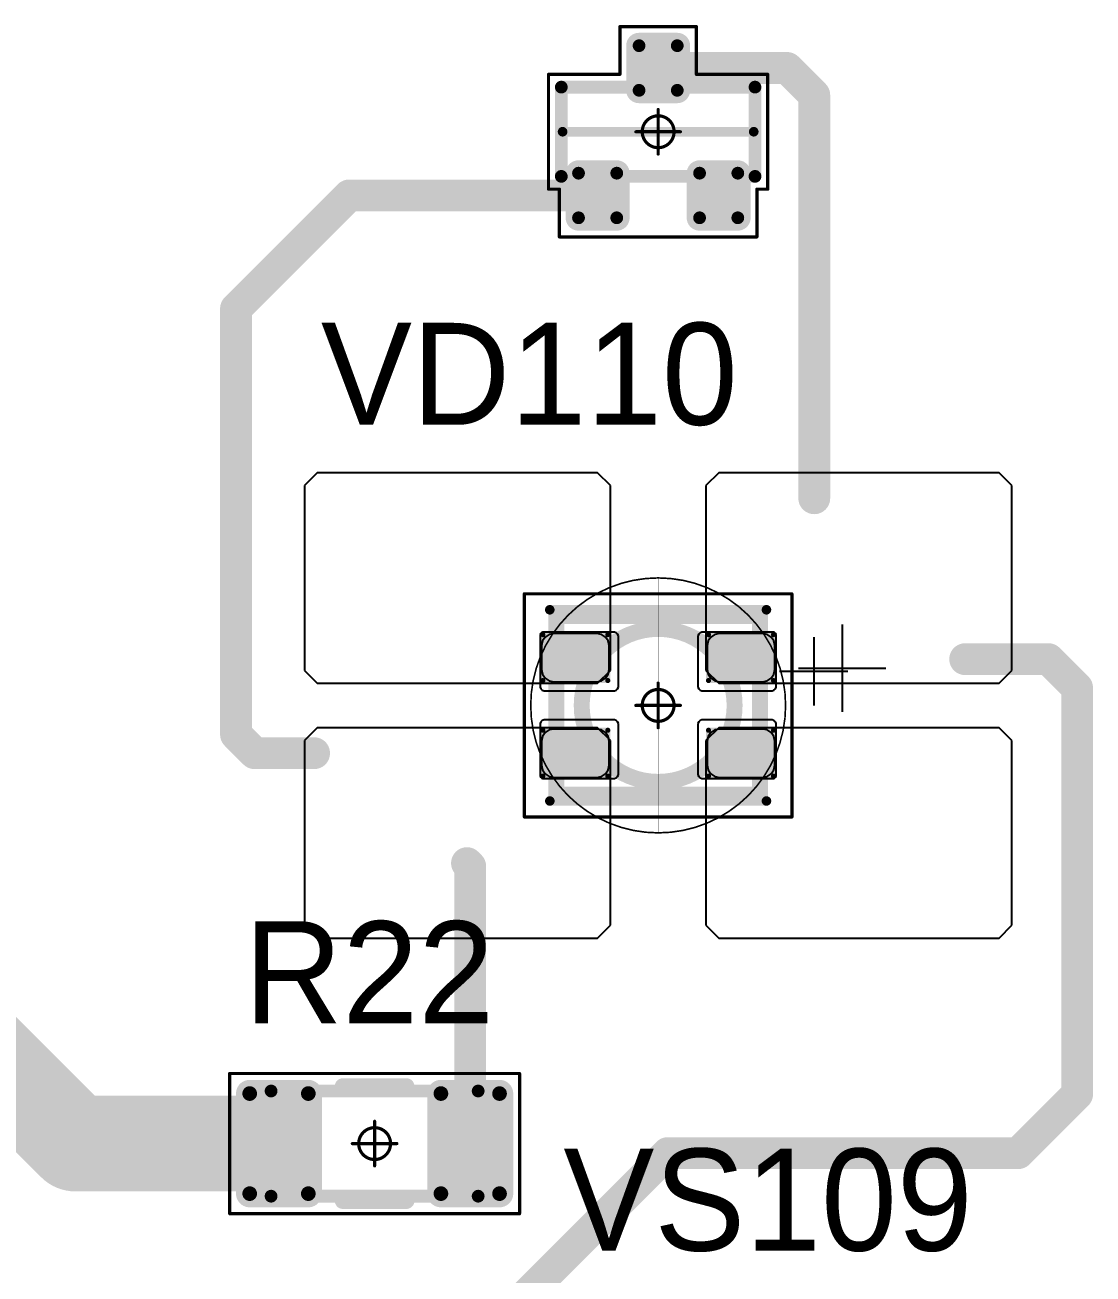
# Model space of a CAD drawing. Header units: millimetres. Extents: x 0 to 400, y 0 to 514.
# Drawn here: x 250.06 to 266.82, y 143.58 to 163.18 of the extents above; entities that cross this region are included whole.
import ezdxf

# ---------------------------------------------------------------- set-up
doc = ezdxf.new("R2010")
doc.units = ezdxf.units.MM
for name, color, linetype in [('Mechanical13', 56, 'Continuous'), ('Mechanical15', 56, 'Continuous'), ('Mechanical2', 216, 'Continuous'), ('TopLayer', 1, 'Continuous'), ('TopOverlay', 2, 'Continuous'), ('TopPaste', 8, 'Continuous'), ('TopSolder', 216, 'Continuous')]:
    doc.layers.add(name, color=color, linetype=linetype)

# ---------------------------------------------------------------- blocks, each defined once
blk = doc.blocks.new('SOT23_72')
at = {"layer": 'Mechanical13', "const_width": 0.2}
for points in [[(-0.7, 1.52), (0.7, 1.52)], [(-0.7, 1.52), (-0.7, -1.52)], [(0.7, 1.52), (0.7, -1.52)], [(-0.7, -1.52), (0.7, -1.52)]]:
    blk.add_lwpolyline(points, dxfattribs=at)
at = {"layer": 'Mechanical13', "const_width": 0.1}
for points in [[(-0.75, 1.52, 1), (-0.65, 1.52, 1)], [(-0.75, 1.52, 1), (-0.65, 1.52, 1)], [(0.65, 1.52, 1), (0.75, 1.52, 1)], [(0.65, 1.52, 1), (0.75, 1.52, 1)], [(-0.75, -1.52, 1), (-0.65, -1.52, 1)], [(-0.75, -1.52, 1), (-0.65, -1.52, 1)], [(0.65, -1.52, 1), (0.75, -1.52, 1)], [(0.65, -1.52, 1), (0.75, -1.52, 1)]]:
    blk.add_lwpolyline(points, format="xyb", close=True, dxfattribs=at)
at = {"layer": 'Mechanical15', "const_width": 0.05}
for points in [[(-1.65, 1.55), (-1.65, -1.55)], [(-1.65, 1.55), (-0.9, 1.55)], [(-0.9, 1.72), (-0.9, 1.55)], [(-0.9, 1.72), (0.9, 1.72)], [(0.9, 1.72), (0.9, 0.6)], [(0.9, 0.6), (1.65, 0.6)], [(1.65, 0.6), (1.65, -0.6)], [(0, 0.35), (0, -0.35)], [(-0.35, 0), (0.35, 0)], [(0.9, -0.6), (1.65, -0.6)], [(0.9, -0.6), (0.9, -1.72)], [(-1.65, -1.55), (-0.9, -1.55)], [(-0.9, -1.55), (-0.9, -1.72)], [(-0.9, -1.72), (0.9, -1.72)]]:
    blk.add_lwpolyline(points, dxfattribs=at)
at = {"layer": 'Mechanical15'}
for points, const_width in [([(-1.662, 1.55, 1), (-1.637, 1.55, 1)], 0.025), ([(-1.662, 1.55, 1), (-1.637, 1.55, 1)], 0.025), ([(-0.913, 1.72, 1), (-0.888, 1.72, 1)], 0.025), ([(-0.913, 1.72, 1), (-0.888, 1.72, 1)], 0.025), ([(-0.913, 1.55, 1), (-0.888, 1.55, 1)], 0.025), ([(-0.913, 1.55, 1), (-0.888, 1.55, 1)], 0.025), ([(0.888, 1.72, 1), (0.913, 1.72, 1)], 0.025), ([(0.888, 1.72, 1), (0.913, 1.72, 1)], 0.025), ([(0.888, 0.6, 1), (0.913, 0.6, 1)], 0.025), ([(0.888, 0.6, 1), (0.913, 0.6, 1)], 0.025), ([(1.637, 0.6, 1), (1.662, 0.6, 1)], 0.025), ([(1.637, 0.6, 1), (1.662, 0.6, 1)], 0.025), ([(0.25, 0, 1), (-0.25, 0, 1)], 0.05), ([(-0.012, 0.35, 1), (0.012, 0.35, 1)], 0.025), ([(-0.362, 0, 1), (-0.337, 0, 1)], 0.025), ([(-0.262, 0, 1), (-0.238, 0, 1)], 0.025), ([(0.238, 0, 1), (0.262, 0, 1)], 0.025), ([(0.337, 0, 1), (0.362, 0, 1)], 0.025), ([(-0.012, -0.35, 1), (0.012, -0.35, 1)], 0.025), ([(0.888, -0.6, 1), (0.913, -0.6, 1)], 0.025), ([(0.888, -0.6, 1), (0.913, -0.6, 1)], 0.025), ([(1.637, -0.6, 1), (1.662, -0.6, 1)], 0.025), ([(1.637, -0.6, 1), (1.662, -0.6, 1)], 0.025), ([(-1.662, -1.55, 1), (-1.637, -1.55, 1)], 0.025), ([(-1.662, -1.55, 1), (-1.637, -1.55, 1)], 0.025), ([(-0.913, -1.55, 1), (-0.888, -1.55, 1)], 0.025), ([(-0.913, -1.55, 1), (-0.888, -1.55, 1)], 0.025), ([(-0.913, -1.72, 1), (-0.888, -1.72, 1)], 0.025), ([(-0.913, -1.72, 1), (-0.888, -1.72, 1)], 0.025), ([(0.888, -1.72, 1), (0.913, -1.72, 1)], 0.025), ([(0.888, -1.72, 1), (0.913, -1.72, 1)], 0.025)]:
    blk.add_lwpolyline(points, format="xyb", close=True, dxfattribs=dict(at, const_width=const_width))
at = {"layer": 'TopLayer', "const_width": 0.1}
for points in [[(-1.4, 1.25, 1), (-1.3, 1.25, 1)], [(-0.7, 1.25, 1), (-0.6, 1.25, 1)], [(-1.4, 0.65, 1), (-1.3, 0.65, 1)], [(-0.7, 0.65, 1), (-0.6, 0.65, 1)], [(0.6, 0.3, 1), (0.7, 0.3, 1)], [(1.3, 0.3, 1), (1.4, 0.3, 1)], [(0.6, -0.3, 1), (0.7, -0.3, 1)], [(1.3, -0.3, 1), (1.4, -0.3, 1)], [(-1.4, -0.65, 1), (-1.3, -0.65, 1)], [(-0.7, -0.65, 1), (-0.6, -0.65, 1)], [(-1.4, -1.25, 1), (-1.3, -1.25, 1)], [(-0.7, -1.25, 1), (-0.6, -1.25, 1)]]:
    blk.add_lwpolyline(points, format="xyb", close=True, dxfattribs=at)
at = {"layer": 'TopLayer'}
for points in [[(-1.45, 1.25), (-1.45, 0.65), (-0.55, 1.25), (-0.55, 0.65)], [(-1.35, 1.35), (-1.35, 0.55), (-0.65, 1.35), (-0.65, 0.55)], [(0.65, 0.4), (0.65, -0.4), (1.35, 0.4), (1.35, -0.4)], [(0.55, 0.3), (0.55, -0.3), (1.45, 0.3), (1.45, -0.3)], [(-1.35, -0.55), (-1.35, -1.35), (-0.65, -0.55), (-0.65, -1.35)], [(-1.45, -0.65), (-1.45, -1.25), (-0.55, -0.65), (-0.55, -1.25)]]:
    blk.add_solid(points, dxfattribs=at)
at = {"layer": 'TopOverlay', "const_width": 0.15}
blk.add_lwpolyline([(0, 1.5), (0, -1.5)], dxfattribs=at)
at = {"layer": 'TopOverlay', "const_width": 0.075}
for points in [[(-0.038, 1.5, 1), (0.038, 1.5, 1)], [(-0.038, -1.5, 1), (0.038, -1.5, 1)]]:
    blk.add_lwpolyline(points, format="xyb", close=True, dxfattribs=at)
at = {"layer": 'TopPaste', "const_width": 0.075}
for points in [[(-1.387, 1.25, 1), (-1.313, 1.25, 1)], [(-0.687, 1.25, 1), (-0.613, 1.25, 1)], [(-1.387, 0.65, 1), (-1.313, 0.65, 1)], [(-0.687, 0.65, 1), (-0.613, 0.65, 1)], [(0.613, 0.3, 1), (0.687, 0.3, 1)], [(1.313, 0.3, 1), (1.387, 0.3, 1)], [(0.613, -0.3, 1), (0.687, -0.3, 1)], [(1.313, -0.3, 1), (1.387, -0.3, 1)], [(-1.387, -0.65, 1), (-1.313, -0.65, 1)], [(-0.687, -0.65, 1), (-0.613, -0.65, 1)], [(-1.387, -1.25, 1), (-1.313, -1.25, 1)], [(-0.687, -1.25, 1), (-0.613, -1.25, 1)]]:
    blk.add_lwpolyline(points, format="xyb", close=True, dxfattribs=at)
at = {"layer": 'TopPaste'}
for points in [[(-1.425, 1.25), (-1.425, 0.65), (-0.575, 1.25), (-0.575, 0.65)], [(-1.35, 1.325), (-1.35, 0.575), (-0.65, 1.325), (-0.65, 0.575)], [(0.575, 0.3), (0.575, -0.3), (1.425, 0.3), (1.425, -0.3)], [(0.65, 0.375), (0.65, -0.375), (1.35, 0.375), (1.35, -0.375)], [(-1.35, -0.575), (-1.35, -1.325), (-0.65, -0.575), (-0.65, -1.325)], [(-1.425, -0.65), (-1.425, -1.25), (-0.575, -0.65), (-0.575, -1.25)]]:
    blk.add_solid(points, dxfattribs=at)
at = {"layer": 'TopSolder', "const_width": 0.202}
for points in [[(-1.451, 1.25, 1), (-1.249, 1.25, 1)], [(-0.751, 1.25, 1), (-0.549, 1.25, 1)], [(-1.451, 0.65, 1), (-1.249, 0.65, 1)], [(-0.751, 0.65, 1), (-0.549, 0.65, 1)], [(0.549, 0.3, 1), (0.751, 0.3, 1)], [(1.249, 0.3, 1), (1.451, 0.3, 1)], [(0.549, -0.3, 1), (0.751, -0.3, 1)], [(1.249, -0.3, 1), (1.451, -0.3, 1)], [(-1.451, -0.65, 1), (-1.249, -0.65, 1)], [(-0.751, -0.65, 1), (-0.549, -0.65, 1)], [(-1.451, -1.25, 1), (-1.249, -1.25, 1)], [(-0.751, -1.25, 1), (-0.549, -1.25, 1)]]:
    blk.add_lwpolyline(points, format="xyb", close=True, dxfattribs=at)
at = {"layer": 'TopSolder'}
for points in [[(-1.35, 1.452), (-1.35, 0.448), (-0.65, 1.452), (-0.65, 0.448)], [(-1.552, 1.25), (-1.552, 0.65), (-0.448, 1.25), (-0.448, 0.65)], [(0.65, 0.502), (0.65, -0.502), (1.35, 0.502), (1.35, -0.502)], [(0.448, 0.3), (0.448, -0.3), (1.552, 0.3), (1.552, -0.3)], [(-1.35, -0.448), (-1.35, -1.452), (-0.65, -0.448), (-0.65, -1.452)], [(-1.552, -0.65), (-1.552, -1.25), (-0.448, -0.65), (-0.448, -1.25)]]:
    blk.add_solid(points, dxfattribs=at)
blk = doc.blocks.new('E65F_245')
at = {"layer": 'Mechanical13'}
for p, q in [((2.441, 1.071), (2.441, 0)), ((1.905, 0.536), (2.976, 0.536))]:
    blk.add_line(p, q, dxfattribs=at)
at = {"layer": 'Mechanical13', "const_width": 0.25}
for points in [[(-1.6, -1.4), (-1.6, 1.4)], [(-1.6, 1.4), (1.6, 1.4)], [(1.6, -1.4), (1.6, 1.4)], [(-1.6, -1.4), (1.6, -1.4)]]:
    blk.add_lwpolyline(points, dxfattribs=at)
at = {"layer": 'Mechanical13'}
for points, const_width in [([(-1.663, 1.4, 1), (-1.538, 1.4, 1)], 0.125), ([(-1.663, 1.4, 1), (-1.538, 1.4, 1)], 0.125), ([(1.537, 1.4, 1), (1.662, 1.4, 1)], 0.125), ([(1.537, 1.4, 1), (1.662, 1.4, 1)], 0.125), ([(1.2, 0, 1), (-1.2, 0, 1)], 0.25), ([(-1.263, 0, 1), (-1.138, 0, 1)], 0.125), ([(1.137, 0, 1), (1.262, 0, 1)], 0.125), ([(-1.663, -1.4, 1), (-1.538, -1.4, 1)], 0.125), ([(-1.663, -1.4, 1), (-1.538, -1.4, 1)], 0.125), ([(1.537, -1.4, 1), (1.662, -1.4, 1)], 0.125), ([(1.537, -1.4, 1), (1.662, -1.4, 1)], 0.125)]:
    blk.add_lwpolyline(points, format="xyb", close=True, dxfattribs=dict(at, const_width=const_width))
at = {"layer": 'Mechanical15', "const_width": 0.05}
for points in [[(-2.1, 1.75), (2.1, 1.75)], [(-2.1, -1.75), (-2.1, 1.75)], [(2.1, -1.75), (2.1, 1.75)], [(0, -0.35), (0, 0.35)], [(0, -0.35), (0, 0.35)], [(-0.35, 0), (0.35, 0)], [(-0.35, 0), (0.35, 0)], [(-2.1, -1.75), (2.1, -1.75)]]:
    blk.add_lwpolyline(points, dxfattribs=at)
at = {"layer": 'Mechanical15'}
for points, const_width in [([(-2.113, 1.75, 1), (-2.088, 1.75, 1)], 0.025), ([(-2.113, 1.75, 1), (-2.088, 1.75, 1)], 0.025), ([(2.087, 1.75, 1), (2.112, 1.75, 1)], 0.025), ([(2.087, 1.75, 1), (2.112, 1.75, 1)], 0.025), ([(0.25, 0, 1), (-0.25, 0, 1)], 0.05), ([(0.25, 0, 1), (-0.25, 0, 1)], 0.05), ([(-0.013, 0.35, 1), (0.012, 0.35, 1)], 0.025), ([(-0.013, 0.35, 1), (0.012, 0.35, 1)], 0.025), ([(-0.363, 0, 1), (-0.338, 0, 1)], 0.025), ([(-0.363, 0, 1), (-0.338, 0, 1)], 0.025), ([(-0.263, 0, 1), (-0.238, 0, 1)], 0.025), ([(-0.263, 0, 1), (-0.238, 0, 1)], 0.025), ([(0.237, 0, 1), (0.262, 0, 1)], 0.025), ([(0.237, 0, 1), (0.262, 0, 1)], 0.025), ([(0.337, 0, 1), (0.362, 0, 1)], 0.025), ([(0.337, 0, 1), (0.362, 0, 1)], 0.025), ([(-0.013, -0.35, 1), (0.012, -0.35, 1)], 0.025), ([(-0.013, -0.35, 1), (0.012, -0.35, 1)], 0.025), ([(-2.113, -1.75, 1), (-2.088, -1.75, 1)], 0.025), ([(-2.113, -1.75, 1), (-2.088, -1.75, 1)], 0.025), ([(2.087, -1.75, 1), (2.112, -1.75, 1)], 0.025), ([(2.087, -1.75, 1), (2.112, -1.75, 1)], 0.025)]:
    blk.add_lwpolyline(points, format="xyb", close=True, dxfattribs=dict(at, const_width=const_width))
at = {"layer": 'TopLayer'}
for p, q in [((-5.35, 3.65), (-5.55, 3.45)), ((-0.95, 3.65), (-5.35, 3.65)), ((-5.35, 3.65), (-5.35, 3.65)), ((-0.75, 3.45), (-0.95, 3.65)), ((0.95, 3.65), (0.75, 3.45)), ((5.35, 3.65), (0.95, 3.65)), ((0.95, 3.65), (0.95, 3.65)), ((5.55, 3.45), (5.35, 3.65)), ((-5.55, 3.45), (-5.55, 3.45)), ((-5.55, 3.45), (-5.55, 0.55)), ((-0.75, 0.55), (-0.75, 3.45)), ((0.75, 3.45), (0.75, 3.45)), ((0.75, 3.45), (0.75, 0.55)), ((5.55, 0.55), (5.55, 3.45)), ((-5.55, 0.55), (-5.35, 0.35)), ((-0.95, 0.35), (-0.75, 0.55)), ((0.75, 0.55), (0.95, 0.35)), ((5.35, 0.35), (5.55, 0.55)), ((-5.35, 0.35), (-0.95, 0.35)), ((0.95, 0.35), (5.35, 0.35)), ((-5.35, -0.35), (-5.55, -0.55)), ((-0.95, -0.35), (-5.35, -0.35)), ((-5.35, -0.35), (-5.35, -0.35)), ((-0.75, -0.55), (-0.95, -0.35)), ((0.95, -0.35), (0.75, -0.55)), ((5.35, -0.35), (0.95, -0.35)), ((0.95, -0.35), (0.95, -0.35)), ((5.55, -0.55), (5.35, -0.35)), ((-5.55, -0.55), (-5.55, -0.55)), ((-5.55, -0.55), (-5.55, -3.45)), ((-0.75, -3.45), (-0.75, -0.55)), ((0.75, -0.55), (0.75, -0.55)), ((0.75, -0.55), (0.75, -3.45)), ((5.55, -3.45), (5.55, -0.55)), ((-5.55, -3.45), (-5.35, -3.65)), ((-0.95, -3.65), (-0.75, -3.45)), ((0.75, -3.45), (0.95, -3.65)), ((5.35, -3.65), (5.55, -3.45)), ((-5.35, -3.65), (-0.95, -3.65)), ((0.95, -3.65), (5.35, -3.65))]:
    blk.add_line(p, q, dxfattribs=at)
at = {"layer": 'TopLayer', "const_width": 0.04}
for points in [[(-1.83, 1.11, 1), (-1.79, 1.11, 1)], [(-0.81, 1.11, 1), (-0.77, 1.11, 1)], [(0.77, 1.11, 1), (0.81, 1.11, 1)], [(1.79, 1.11, 1), (1.83, 1.11, 1)], [(-1.83, 0.39, 1), (-1.79, 0.39, 1)], [(-0.81, 0.39, 1), (-0.77, 0.39, 1)], [(0.77, 0.39, 1), (0.81, 0.39, 1)], [(1.79, 0.39, 1), (1.83, 0.39, 1)], [(-1.83, -0.39, 1), (-1.79, -0.39, 1)], [(-0.81, -0.39, 1), (-0.77, -0.39, 1)], [(0.77, -0.39, 1), (0.81, -0.39, 1)], [(1.79, -0.39, 1), (1.83, -0.39, 1)], [(-1.83, -1.11, 1), (-1.79, -1.11, 1)], [(-0.81, -1.11, 1), (-0.77, -1.11, 1)], [(0.77, -1.11, 1), (0.81, -1.11, 1)], [(1.79, -1.11, 1), (1.83, -1.11, 1)]]:
    blk.add_lwpolyline(points, format="xyb", close=True, dxfattribs=at)
at = {"layer": 'TopLayer'}
for points in [[(-1.85, 1.11), (-1.85, 0.39), (-0.75, 1.11), (-0.75, 0.39)], [(-1.81, 1.15), (-1.81, 0.35), (-0.79, 1.15), (-0.79, 0.35)], [(0.75, 1.11), (0.75, 0.39), (1.85, 1.11), (1.85, 0.39)], [(0.79, 1.15), (0.79, 0.35), (1.81, 1.15), (1.81, 0.35)], [(-1.85, -0.39), (-1.85, -1.11), (-0.75, -0.39), (-0.75, -1.11)], [(-1.81, -0.35), (-1.81, -1.15), (-0.79, -0.35), (-0.79, -1.15)], [(0.75, -0.39), (0.75, -1.11), (1.85, -0.39), (1.85, -1.11)], [(0.79, -0.35), (0.79, -1.15), (1.81, -0.35), (1.81, -1.15)]]:
    blk.add_solid(points, dxfattribs=at)
at = {"layer": 'TopOverlay'}
for p, q in [((2.886, 1.271), (2.886, -0.1)), ((2.2, 0.586), (3.571, 0.586))]:
    blk.add_line(p, q, dxfattribs=at)
at = {"layer": 'TopOverlay', "const_width": 0.15}
for points in [[(-1.7, 1.5), (1.7, 1.5)], [(-1.7, -1.5), (1.7, -1.5)]]:
    blk.add_lwpolyline(points, dxfattribs=at)
at = {"layer": 'TopOverlay', "const_width": 0.075}
for points in [[(-1.738, 1.5, 1), (-1.663, 1.5, 1)], [(1.662, 1.5, 1), (1.737, 1.5, 1)], [(-1.738, -1.5, 1), (-1.663, -1.5, 1)], [(1.662, -1.5, 1), (1.737, -1.5, 1)]]:
    blk.add_lwpolyline(points, format="xyb", close=True, dxfattribs=at)
at = {"layer": 'TopPaste'}
for p, q in [((-1.814, 1.011), (-1.829, 0.938)), ((-1.773, 1.073), (-1.814, 1.011)), ((-1.711, 1.114), (-1.773, 1.073)), ((-1.638, 1.129), (-1.711, 1.114)), ((-0.963, 1.129), (-1.638, 1.129)), ((-0.889, 1.114), (-0.963, 1.129)), ((-0.827, 1.073), (-0.889, 1.114)), ((-0.786, 1.011), (-0.827, 1.073)), ((-0.771, 0.938), (-0.786, 1.011)), ((0.786, 1.011), (0.771, 0.938)), ((0.827, 1.073), (0.786, 1.011)), ((0.889, 1.114), (0.827, 1.073)), ((0.962, 1.129), (0.889, 1.114)), ((1.637, 1.129), (0.962, 1.129)), ((1.711, 1.114), (1.637, 1.129)), ((1.773, 1.073), (1.711, 1.114)), ((1.814, 1.011), (1.773, 1.073)), ((1.829, 0.938), (1.814, 1.011)), ((-1.829, 0.938), (-1.829, 0.563)), ((-0.771, 0.563), (-0.771, 0.938)), ((0.771, 0.938), (0.771, 0.563)), ((1.829, 0.563), (1.829, 0.938)), ((-1.829, 0.563), (-1.814, 0.489)), ((-1.814, 0.489), (-1.773, 0.427)), ((-1.773, 0.427), (-1.711, 0.386)), ((-0.889, 0.386), (-0.827, 0.427)), ((-0.827, 0.427), (-0.786, 0.489)), ((-0.786, 0.489), (-0.771, 0.563)), ((0.771, 0.563), (0.786, 0.489)), ((0.786, 0.489), (0.827, 0.427)), ((0.827, 0.427), (0.889, 0.386)), ((1.711, 0.386), (1.773, 0.427)), ((1.773, 0.427), (1.814, 0.489)), ((1.814, 0.489), (1.829, 0.563)), ((-1.711, 0.386), (-1.638, 0.371)), ((-1.638, 0.371), (-0.963, 0.371)), ((-0.963, 0.371), (-0.889, 0.386)), ((0.889, 0.386), (0.962, 0.371)), ((0.962, 0.371), (1.637, 0.371)), ((1.637, 0.371), (1.711, 0.386)), ((-1.711, -0.386), (-1.773, -0.427)), ((-1.638, -0.371), (-1.711, -0.386)), ((-0.963, -0.371), (-1.638, -0.371)), ((-0.889, -0.386), (-0.963, -0.371)), ((-0.827, -0.427), (-0.889, -0.386)), ((0.889, -0.386), (0.827, -0.427)), ((0.962, -0.371), (0.889, -0.386)), ((1.637, -0.371), (0.962, -0.371)), ((1.711, -0.386), (1.637, -0.371)), ((1.773, -0.427), (1.711, -0.386)), ((-1.814, -0.489), (-1.829, -0.563)), ((-1.829, -0.563), (-1.829, -0.938)), ((-1.773, -0.427), (-1.814, -0.489)), ((-0.786, -0.489), (-0.827, -0.427)), ((-0.771, -0.563), (-0.786, -0.489)), ((-0.771, -0.938), (-0.771, -0.563)), ((0.786, -0.489), (0.771, -0.563)), ((0.771, -0.563), (0.771, -0.938)), ((0.827, -0.427), (0.786, -0.489)), ((1.814, -0.489), (1.773, -0.427)), ((1.829, -0.563), (1.814, -0.489)), ((1.829, -0.938), (1.829, -0.563)), ((-1.829, -0.938), (-1.814, -1.011)), ((-0.786, -1.011), (-0.771, -0.938)), ((0.771, -0.938), (0.786, -1.011)), ((1.814, -1.011), (1.829, -0.938)), ((-1.814, -1.011), (-1.773, -1.073)), ((-1.773, -1.073), (-1.711, -1.114)), ((-1.711, -1.114), (-1.638, -1.129)), ((-1.638, -1.129), (-0.963, -1.129)), ((-0.963, -1.129), (-0.889, -1.114)), ((-0.889, -1.114), (-0.827, -1.073)), ((-0.827, -1.073), (-0.786, -1.011)), ((0.786, -1.011), (0.827, -1.073)), ((0.827, -1.073), (0.889, -1.114)), ((0.889, -1.114), (0.962, -1.129)), ((0.962, -1.129), (1.637, -1.129)), ((1.637, -1.129), (1.711, -1.114)), ((1.711, -1.114), (1.773, -1.073)), ((1.773, -1.073), (1.814, -1.011))]:
    blk.add_line(p, q, dxfattribs=at)
at = {"layer": 'TopSolder'}
for p, q in [((-1.842, 1.129), (-1.85, 1.111)), ((-1.85, 1.111), (-1.85, 1.101)), ((-1.85, 1.101), (-1.85, 1.101)), ((-1.85, 1.101), (-1.85, 0.301)), ((-1.828, 1.143), (-1.842, 1.129)), ((-1.81, 1.151), (-1.828, 1.143)), ((-1.8, 1.151), (-1.81, 1.151)), ((-0.7, 1.151), (-1.8, 1.151)), ((-0.685, 1.151), (-0.7, 1.151)), ((-0.7, 1.151), (-0.7, 1.151)), ((-0.658, 1.139), (-0.685, 1.151)), ((-0.636, 1.118), (-0.658, 1.139)), ((-0.625, 1.09), (-0.636, 1.118)), ((-0.625, 1.076), (-0.625, 1.09)), ((-0.625, 0.301), (-0.625, 1.076)), ((0.636, 1.118), (0.625, 1.09)), ((0.625, 1.09), (0.625, 1.076)), ((0.625, 1.076), (0.625, 1.076)), ((0.625, 1.076), (0.625, 0.301)), ((0.657, 1.139), (0.636, 1.118)), ((0.685, 1.151), (0.657, 1.139)), ((0.7, 1.151), (0.685, 1.151)), ((1.8, 1.151), (0.7, 1.151)), ((1.81, 1.151), (1.8, 1.151)), ((1.8, 1.151), (1.8, 1.151)), ((1.828, 1.143), (1.81, 1.151)), ((1.842, 1.129), (1.828, 1.143)), ((1.85, 1.111), (1.842, 1.129)), ((1.85, 1.101), (1.85, 1.111)), ((1.85, 0.301), (1.85, 1.101)), ((-1.85, 0.301), (-1.85, 0.286)), ((-1.85, 0.286), (-1.839, 0.258)), ((-1.839, 0.258), (-1.818, 0.237)), ((-1.818, 0.237), (-1.79, 0.226)), ((-1.79, 0.226), (-1.775, 0.226)), ((-1.775, 0.226), (-1.775, 0.226)), ((-1.775, 0.226), (-0.7, 0.226)), ((-0.7, 0.226), (-0.685, 0.226)), ((-0.685, 0.226), (-0.658, 0.237)), ((-0.658, 0.237), (-0.636, 0.258)), ((-0.636, 0.258), (-0.625, 0.286)), ((-0.625, 0.286), (-0.625, 0.301)), ((-0.625, 0.301), (-0.625, 0.301)), ((0.625, 0.301), (0.625, 0.286)), ((0.625, 0.286), (0.636, 0.258)), ((0.636, 0.258), (0.657, 0.237)), ((0.657, 0.237), (0.685, 0.226)), ((0.685, 0.226), (0.7, 0.226)), ((0.7, 0.226), (0.7, 0.226)), ((0.7, 0.226), (1.775, 0.226)), ((1.775, 0.226), (1.79, 0.226)), ((1.79, 0.226), (1.817, 0.237)), ((1.817, 0.237), (1.839, 0.258)), ((1.839, 0.258), (1.85, 0.286)), ((1.85, 0.286), (1.85, 0.301)), ((1.85, 0.301), (1.85, 0.301)), ((-1.839, -0.257), (-1.85, -0.285)), ((-1.85, -0.285), (-1.85, -0.299)), ((-1.85, -0.299), (-1.85, -0.299)), ((-1.85, -0.299), (-1.85, -1.099)), ((-1.818, -0.236), (-1.839, -0.257)), ((-1.79, -0.224), (-1.818, -0.236)), ((-1.775, -0.224), (-1.79, -0.224)), ((-0.7, -0.224), (-1.775, -0.224)), ((-0.685, -0.224), (-0.7, -0.224)), ((-0.7, -0.224), (-0.7, -0.224)), ((-0.658, -0.236), (-0.685, -0.224)), ((-0.636, -0.257), (-0.658, -0.236)), ((-0.625, -0.285), (-0.636, -0.257)), ((-0.625, -0.299), (-0.625, -0.285)), ((-0.625, -1.074), (-0.625, -0.299)), ((0.636, -0.257), (0.625, -0.285)), ((0.625, -0.285), (0.625, -0.299)), ((0.625, -0.299), (0.625, -0.299)), ((0.625, -0.299), (0.625, -1.074)), ((0.657, -0.236), (0.636, -0.257)), ((0.685, -0.224), (0.657, -0.236)), ((0.7, -0.224), (0.685, -0.224)), ((1.775, -0.224), (0.7, -0.224)), ((1.79, -0.224), (1.775, -0.224)), ((1.775, -0.224), (1.775, -0.224)), ((1.817, -0.236), (1.79, -0.224)), ((1.839, -0.257), (1.817, -0.236)), ((1.85, -0.285), (1.839, -0.257)), ((1.85, -0.299), (1.85, -0.285)), ((1.85, -1.099), (1.85, -0.299)), ((-1.85, -1.099), (-1.85, -1.109)), ((-1.85, -1.109), (-1.842, -1.128)), ((-1.842, -1.128), (-1.828, -1.142)), ((-1.828, -1.142), (-1.81, -1.149)), ((-1.81, -1.149), (-1.8, -1.149)), ((-1.8, -1.149), (-0.7, -1.149)), ((-1.8, -1.149), (-1.8, -1.149)), ((-0.7, -1.149), (-0.685, -1.149)), ((-0.685, -1.149), (-0.658, -1.138)), ((-0.658, -1.138), (-0.636, -1.117)), ((-0.636, -1.117), (-0.625, -1.089)), ((-0.625, -1.089), (-0.625, -1.074)), ((-0.625, -1.074), (-0.625, -1.074)), ((0.625, -1.074), (0.625, -1.089)), ((0.625, -1.089), (0.636, -1.117)), ((0.636, -1.117), (0.657, -1.138)), ((0.657, -1.138), (0.685, -1.149)), ((0.685, -1.149), (0.7, -1.149)), ((0.7, -1.149), (1.8, -1.149)), ((0.7, -1.149), (0.7, -1.149)), ((1.8, -1.149), (1.81, -1.149)), ((1.81, -1.149), (1.828, -1.142)), ((1.828, -1.142), (1.842, -1.128)), ((1.842, -1.128), (1.85, -1.109)), ((1.85, -1.109), (1.85, -1.099)), ((1.85, -1.099), (1.85, -1.099))]:
    blk.add_line(p, q, dxfattribs=at)
blk = doc.blocks.new('RC1206S_370')
at = {"layer": 'Mechanical13', "const_width": 0.2}
for points in [[(-1.625, 0.825), (-1.625, -0.825)], [(1.625, 0.825), (-1.625, 0.825)], [(1.625, 0.825), (1.625, -0.825)], [(1.625, -0.825), (-1.625, -0.825)]]:
    blk.add_lwpolyline(points, dxfattribs=at)
at = {"layer": 'Mechanical13', "const_width": 0.1}
for points in [[(-1.675, 0.825, 1), (-1.575, 0.825, 1)], [(-1.675, 0.825, 1), (-1.575, 0.825, 1)], [(1.575, 0.825, 1), (1.675, 0.825, 1)], [(1.575, 0.825, 1), (1.675, 0.825, 1)], [(-1.675, -0.825, 1), (-1.575, -0.825, 1)], [(-1.675, -0.825, 1), (-1.575, -0.825, 1)], [(1.575, -0.825, 1), (1.675, -0.825, 1)], [(1.575, -0.825, 1), (1.675, -0.825, 1)]]:
    blk.add_lwpolyline(points, format="xyb", close=True, dxfattribs=at)
at = {"layer": 'Mechanical15', "const_width": 0.05}
for points in [[(-2.275, 1.1), (-2.275, -1.1)], [(2.275, 1.1), (-2.275, 1.1)], [(2.275, 1.1), (2.275, -1.1)], [(0, 0.35), (0, -0.35)], [(0.35, 0), (-0.35, 0)], [(2.275, -1.1), (-2.275, -1.1)]]:
    blk.add_lwpolyline(points, dxfattribs=at)
at = {"layer": 'Mechanical15'}
for points, const_width in [([(-2.287, 1.1, 1), (-2.262, 1.1, 1)], 0.025), ([(-2.287, 1.1, 1), (-2.262, 1.1, 1)], 0.025), ([(2.262, 1.1, 1), (2.287, 1.1, 1)], 0.025), ([(2.262, 1.1, 1), (2.287, 1.1, 1)], 0.025), ([(0.25, 0, 1), (-0.25, 0, 1)], 0.05), ([(-0.012, 0.35, 1), (0.012, 0.35, 1)], 0.025), ([(-0.362, 0, 1), (-0.337, 0, 1)], 0.025), ([(-0.262, 0, 1), (-0.238, 0, 1)], 0.025), ([(0.238, 0, 1), (0.262, 0, 1)], 0.025), ([(0.337, 0, 1), (0.362, 0, 1)], 0.025), ([(-0.012, -0.35, 1), (0.012, -0.35, 1)], 0.025), ([(-2.287, -1.1, 1), (-2.262, -1.1, 1)], 0.025), ([(-2.287, -1.1, 1), (-2.262, -1.1, 1)], 0.025), ([(2.262, -1.1, 1), (2.287, -1.1, 1)], 0.025), ([(2.262, -1.1, 1), (2.287, -1.1, 1)], 0.025)]:
    blk.add_lwpolyline(points, format="xyb", close=True, dxfattribs=dict(at, const_width=const_width))
at = {"layer": 'TopLayer', "const_width": 0.115}
for points in [[(-2.018, 0.785, 1), (-1.903, 0.785, 1)], [(-1.098, 0.785, 1), (-0.983, 0.785, 1)], [(0.983, 0.785, 1), (1.098, 0.785, 1)], [(1.903, 0.785, 1), (2.018, 0.785, 1)], [(-2.018, -0.785, 1), (-1.903, -0.785, 1)], [(-1.098, -0.785, 1), (-0.983, -0.785, 1)], [(0.983, -0.785, 1), (1.098, -0.785, 1)], [(1.903, -0.785, 1), (2.018, -0.785, 1)]]:
    blk.add_lwpolyline(points, format="xyb", close=True, dxfattribs=at)
at = {"layer": 'TopLayer'}
for points in [[(-2.075, -0.785), (-0.925, -0.785), (-2.075, 0.785), (-0.925, 0.785)], [(-1.96, -0.9), (-1.04, -0.9), (-1.96, 0.9), (-1.04, 0.9)], [(0.925, -0.785), (2.075, -0.785), (0.925, 0.785), (2.075, 0.785)], [(1.04, -0.9), (1.96, -0.9), (1.04, 0.9), (1.96, 0.9)]]:
    blk.add_solid(points, dxfattribs=at)
at = {"layer": 'TopOverlay', "const_width": 0.25}
for points in [[(0.5, 0.9), (-0.5, 0.9)], [(0.5, -0.9), (-0.5, -0.9)]]:
    blk.add_lwpolyline(points, dxfattribs=at)
at = {"layer": 'TopOverlay', "const_width": 0.125}
for points in [[(-0.562, 0.9, 1), (-0.437, 0.9, 1)], [(0.437, 0.9, 1), (0.562, 0.9, 1)], [(-0.562, -0.9, 1), (-0.437, -0.9, 1)], [(0.437, -0.9, 1), (0.562, -0.9, 1)]]:
    blk.add_lwpolyline(points, format="xyb", close=True, dxfattribs=at)
at = {"layer": 'TopPaste', "const_width": 0.09}
for points in [[(-2.005, 0.785, 1), (-1.915, 0.785, 1)], [(-1.085, 0.785, 1), (-0.995, 0.785, 1)], [(0.995, 0.785, 1), (1.085, 0.785, 1)], [(1.915, 0.785, 1), (2.005, 0.785, 1)], [(-2.005, -0.785, 1), (-1.915, -0.785, 1)], [(-1.085, -0.785, 1), (-0.995, -0.785, 1)], [(0.995, -0.785, 1), (1.085, -0.785, 1)], [(1.915, -0.785, 1), (2.005, -0.785, 1)]]:
    blk.add_lwpolyline(points, format="xyb", close=True, dxfattribs=at)
at = {"layer": 'TopPaste'}
for points in [[(-2.05, -0.785), (-0.95, -0.785), (-2.05, 0.785), (-0.95, 0.785)], [(-1.96, -0.875), (-1.04, -0.875), (-1.96, 0.875), (-1.04, 0.875)], [(0.95, -0.785), (2.05, -0.785), (0.95, 0.785), (2.05, 0.785)], [(1.04, -0.875), (1.96, -0.875), (1.04, 0.875), (1.96, 0.875)]]:
    blk.add_solid(points, dxfattribs=at)
at = {"layer": 'TopSolder', "const_width": 0.215}
for points in [[(-2.068, 0.785, 1), (-1.853, 0.785, 1)], [(-1.148, 0.785, 1), (-0.933, 0.785, 1)], [(0.933, 0.785, 1), (1.148, 0.785, 1)], [(1.853, 0.785, 1), (2.068, 0.785, 1)], [(-2.068, -0.785, 1), (-1.853, -0.785, 1)], [(-1.148, -0.785, 1), (-0.933, -0.785, 1)], [(0.933, -0.785, 1), (1.148, -0.785, 1)], [(1.853, -0.785, 1), (2.068, -0.785, 1)]]:
    blk.add_lwpolyline(points, format="xyb", close=True, dxfattribs=at)
at = {"layer": 'TopSolder'}
for points in [[(-1.96, -1), (-1.04, -1), (-1.96, 1), (-1.04, 1)], [(1.04, -1), (1.96, -1), (1.04, 1), (1.96, 1)], [(-2.175, -0.785), (-0.825, -0.785), (-2.175, 0.785), (-0.825, 0.785)], [(0.825, -0.785), (2.175, -0.785), (0.825, 0.785), (2.175, 0.785)]]:
    blk.add_solid(points, dxfattribs=at)

msp = doc.modelspace()

# ---------------------------------------------------------------- linework, layer by layer
at = {"layer": 'Mechanical2'}
for points, const_width in [([(262, 152.5, 1), (258, 152.5, 1)], 0.0254), ([(260, 154.5, 1), (260, 154.5, 1)], 0.0005), ([(257.994, 152.5, 1), (258.006, 152.5, 1)], 0.0127), ([(258, 152.5, 1), (258, 152.5, 1)], 0.0005), ([(261.994, 152.5, 1), (262.006, 152.5, 1)], 0.0127), ([(262, 152.5, 1), (262, 152.5, 1)], 0.0005), ([(260, 150.5, 1), (260, 150.5, 1)], 0.0005)]:
    msp.add_lwpolyline(points, format="xyb", close=True, dxfattribs=dict(at, const_width=const_width))
at = {"layer": 'Mechanical2', "const_width": 0.001}
for points in [[(260, 150.5), (260, 154.5)], [(258, 152.5), (262, 152.5)]]:
    msp.add_lwpolyline(points, dxfattribs=at)
at = {"layer": 'TopLayer'}
for points, const_width in [([(260, 162.5), (262.025, 162.5)], 0.5), ([(262.025, 162.5), (262.45, 162.075)], 0.5), ([(262.45, 155.75), (262.45, 162.075)], 0.5), ([(253.375, 158.725), (255.15, 160.5)], 0.5), ([(255.15, 160.5), (259.05, 160.5)], 0.5), ([(253.375, 152.043), (253.375, 158.725)], 0.5), ([(264.819, 153.225), (266.125, 153.225)], 0.5), ([(266.125, 153.225), (266.575, 152.775)], 0.5), ([(266.575, 146.4), (266.575, 152.775)], 0.5), ([(253.375, 152.043), (253.668, 151.75)], 0.5), ([(253.668, 151.75), (254.6, 151.75)], 0.5), ([(257, 150.025), (257.05, 149.975)], 0.5), ([(257.05, 145.625), (257.05, 149.975)], 0.5), ([(249.275, 147.2), (250.85, 145.625)], 1.5), ([(265.65, 145.475), (266.575, 146.4)], 0.5), ([(250.85, 145.625), (253.725, 145.625)], 1.5), ([(257.65, 142.975), (260.15, 145.475)], 0.5), ([(260.15, 145.475), (265.65, 145.475)], 0.5)]:
    msp.add_lwpolyline(points, dxfattribs=dict(at, const_width=const_width))
for points, const_width in [([(259.875, 162.5, 1), (260.125, 162.5, 1)], 0.25), ([(261.9, 162.5, 1), (262.15, 162.5, 1)], 0.25), ([(261.9, 162.5, 1), (262.15, 162.5, 1)], 0.25), ([(262.325, 162.075, 1), (262.575, 162.075, 1)], 0.25), ([(262.325, 162.075, 1), (262.575, 162.075, 1)], 0.25), ([(255.025, 160.5, 1), (255.275, 160.5, 1)], 0.25), ([(255.025, 160.5, 1), (255.275, 160.5, 1)], 0.25), ([(258.925, 160.5, 1), (259.175, 160.5, 1)], 0.25), ([(253.25, 158.725, 1), (253.5, 158.725, 1)], 0.25), ([(253.25, 158.725, 1), (253.5, 158.725, 1)], 0.25), ([(262.325, 155.75, 1), (262.575, 155.75, 1)], 0.25), ([(264.694, 153.225, 1), (264.944, 153.225, 1)], 0.25), ([(266, 153.225, 1), (266.25, 153.225, 1)], 0.25), ([(266, 153.225, 1), (266.25, 153.225, 1)], 0.25), ([(266.45, 152.775, 1), (266.7, 152.775, 1)], 0.25), ([(266.45, 152.775, 1), (266.7, 152.775, 1)], 0.25), ([(253.25, 152.043, 1), (253.5, 152.043, 1)], 0.25), ([(253.25, 152.043, 1), (253.5, 152.043, 1)], 0.25), ([(253.543, 151.75, 1), (253.793, 151.75, 1)], 0.25), ([(253.543, 151.75, 1), (253.793, 151.75, 1)], 0.25), ([(254.475, 151.75, 1), (254.725, 151.75, 1)], 0.25), ([(256.875, 150.025, 1), (257.125, 150.025, 1)], 0.25), ([(256.925, 149.975, 1), (257.175, 149.975, 1)], 0.25), ([(256.925, 149.975, 1), (257.175, 149.975, 1)], 0.25), ([(266.45, 146.4, 1), (266.7, 146.4, 1)], 0.25), ([(266.45, 146.4, 1), (266.7, 146.4, 1)], 0.25), ([(250.475, 145.625, 1), (251.225, 145.625, 1)], 0.75), ([(250.475, 145.625, 1), (251.225, 145.625, 1)], 0.75), ([(253.35, 145.625, 1), (254.1, 145.625, 1)], 0.75), ([(256.925, 145.625, 1), (257.175, 145.625, 1)], 0.25), ([(260.025, 145.475, 1), (260.275, 145.475, 1)], 0.25), ([(260.025, 145.475, 1), (260.275, 145.475, 1)], 0.25), ([(265.525, 145.475, 1), (265.775, 145.475, 1)], 0.25), ([(265.525, 145.475, 1), (265.775, 145.475, 1)], 0.25)]:
    msp.add_lwpolyline(points, format="xyb", close=True, dxfattribs=dict(at, const_width=const_width))

# ---------------------------------------------------------------- block references
for name, p, rotation in [('SOT23_72', (260, 161.5), 90), ('E65F_245', (260, 152.5), 360), ('RC1206S_370', (255.55, 145.625), 180)]:
    msp.add_blockref(name, p, dxfattribs=dict(rotation=rotation))

# ---------------------------------------------------------------- texts
at = {"layer": 'TopOverlay'}
for s, p in [('VD110', (254.708, 156.902)), ('R22', (253.501, 147.514)), ('VS109', (258.513, 143.945))]:
    msp.add_text(s, height=1.6, dxfattribs=at).set_placement(p)

doc.saveas('drawing.dxf')
